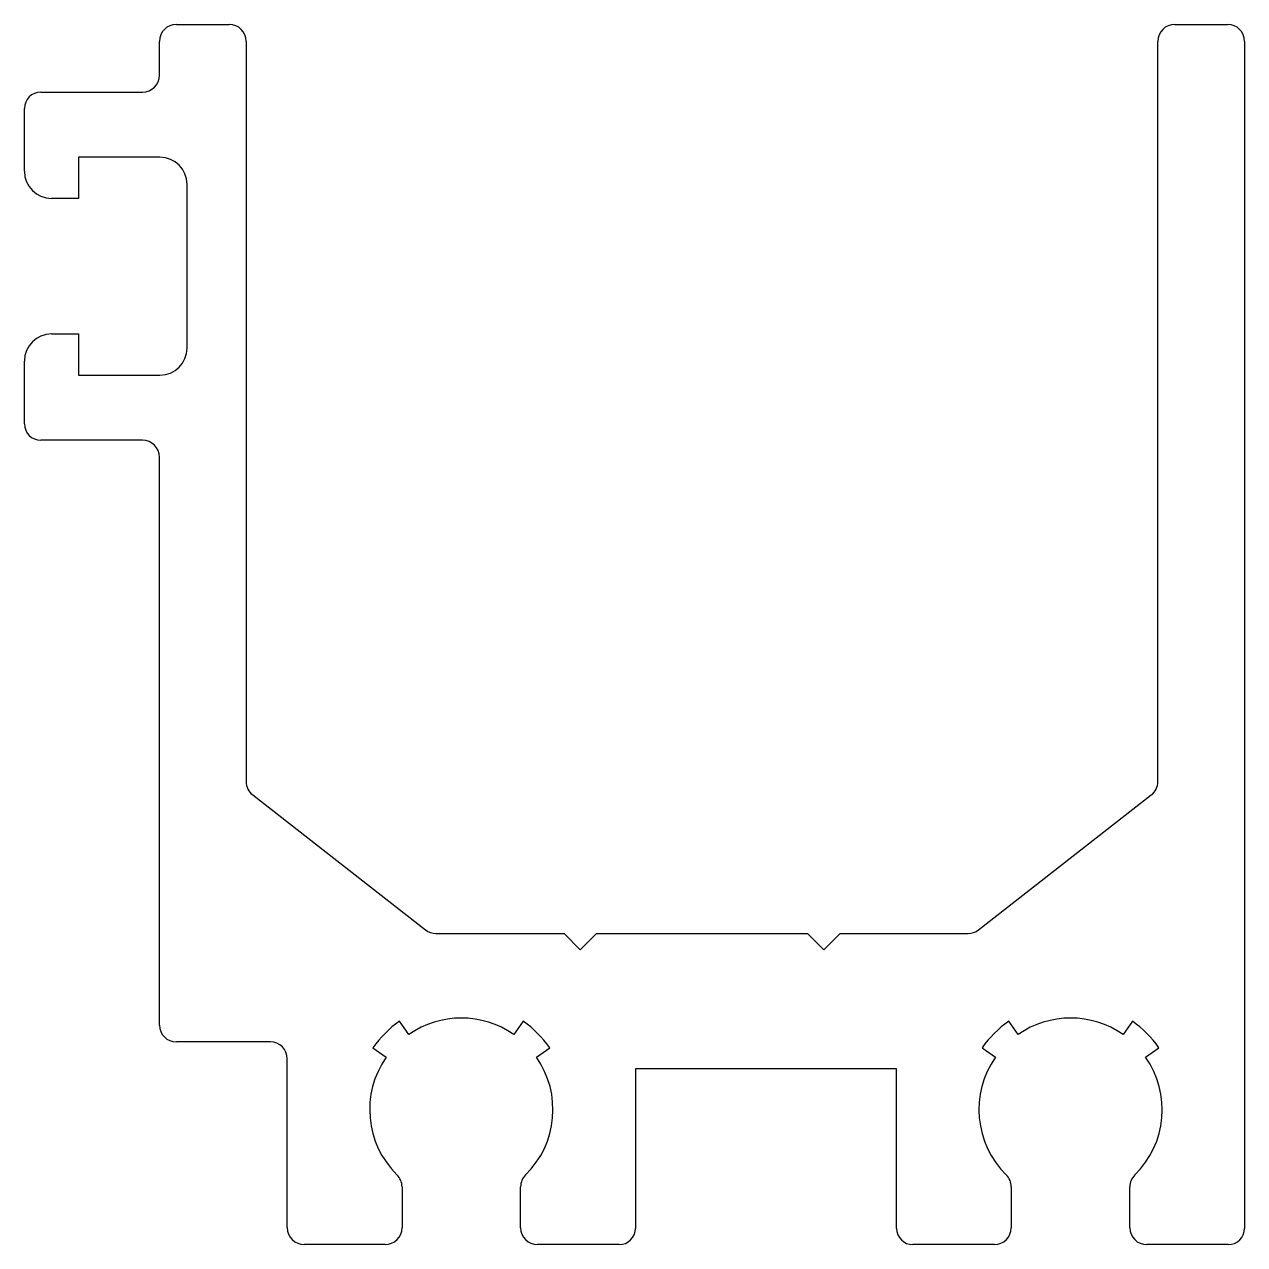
# Model space of a CAD drawing. Header units: inches. Extents: x -15 to 13.6, y 1.1 to 29.7.
import ezdxf

# ---------------------------------------------------------------- set-up
doc = ezdxf.new("R2010")
doc.units = ezdxf.units.IN
doc.header["$MEASUREMENT"] = 0
doc.layers.add('R-SWTS-DET1', color=1, linetype='Continuous')

msp = doc.modelspace()

# ---------------------------------------------------------------- linework, layer by layer
at = {"layer": 'R-SWTS-DET1'}
for p, q in [((-11.457, 29.718), (-10.219, 29.718)), ((11.924, 29.718), (13.162, 29.718)), ((-11.854, 28.527), (-11.854, 29.321)), ((-9.822, 29.321), (-9.822, 11.985)), ((11.527, 11.985), (11.527, 29.321)), ((13.559, 29.321), (13.559, 1.523)), ((-14.635, 28.13), (-12.251, 28.13)), ((-15.016, 26.277), (-15.016, 27.749)), ((-11.842, 26.607), (-13.747, 26.607)), ((-13.747, 26.607), (-13.747, 25.642)), ((-11.208, 22.138), (-11.208, 25.972)), ((-13.747, 25.642), (-14.381, 25.642)), ((-14.381, 22.468), (-13.747, 22.468)), ((-13.747, 22.468), (-13.747, 21.504)), ((-15.016, 20.361), (-15.016, 21.834)), ((-13.747, 21.504), (-11.842, 21.504)), ((-12.251, 19.98), (-14.635, 19.98)), ((-11.854, 6.285), (-11.854, 19.583)), ((-9.669, 11.673), (-5.623, 8.513)), ((7.328, 8.513), (11.374, 11.673)), ((-5.379, 8.429), (-2.379, 8.429)), ((-2.379, 8.429), (-1.999, 8.048)), ((-1.999, 8.048), (-1.618, 8.429)), ((-1.618, 8.429), (3.323, 8.429)), ((3.323, 8.429), (3.704, 8.048)), ((3.704, 8.048), (4.085, 8.429)), ((4.085, 8.429), (7.084, 8.429)), ((-6.015, 6.062), (-6.234, 6.374)), ((-3.335, 6.374), (-3.553, 6.062)), ((8.253, 6.062), (8.034, 6.374)), ((10.934, 6.374), (10.715, 6.062)), ((-9.256, 5.888), (-11.457, 5.888)), ((-6.855, 5.753), (-6.543, 5.535)), ((-3.026, 5.535), (-2.714, 5.753)), ((7.414, 5.753), (7.726, 5.535)), ((11.242, 5.535), (11.554, 5.753)), ((-8.859, 1.54), (-8.859, 5.491)), ((5.409, 5.256), (-0.709, 5.256)), ((-0.709, 5.256), (-0.709, 1.523)), ((5.409, 1.523), (5.409, 5.256)), ((-6.173, 2.492), (-6.173, 1.539)), ((-3.396, 1.539), (-3.396, 2.492)), ((8.096, 2.492), (8.096, 1.539)), ((10.872, 1.539), (10.872, 2.492)), ((-6.57, 1.143), (-8.462, 1.143)), ((-1.09, 1.143), (-2.999, 1.143)), ((7.699, 1.143), (5.79, 1.143)), ((13.178, 1.143), (11.269, 1.143))]:
    msp.add_line(p, q, dxfattribs=at)
for centre, radius, start, end in [((-11.457, 29.321), 0.397, 90, 180), ((-10.219, 29.321), 0.397, 360, 90), ((11.924, 29.321), 0.397, 90, 180), ((13.162, 29.321), 0.397, 0, 90), ((-12.251, 28.527), 0.397, 270, 360), ((-14.635, 27.749), 0.381, 90, 180), ((-11.842, 25.972), 0.635, 360, 90), ((-14.381, 26.277), 0.635, 180, 270), ((-14.381, 21.834), 0.635, 90, 180), ((-11.842, 22.138), 0.635, 270, 0), ((-14.635, 20.361), 0.381, 180, 270), ((-12.251, 19.583), 0.397, 0, 90), ((-9.425, 11.985), 0.397, 180, 232.0151), ((11.13, 11.985), 0.397, 307.9849, 360), ((-5.379, 8.826), 0.397, 232.0151, 270), ((7.084, 8.826), 0.397, 270, 307.9849), ((-4.784, 4.303), 2.527, 125, 145), ((-4.784, 4.303), 2.146, 55, 125), ((-4.784, 4.303), 2.527, 35, 55), ((9.484, 4.303), 2.527, 125, 145), ((9.484, 4.303), 2.146, 55, 125), ((9.484, 4.303), 2.527, 35, 55), ((-11.457, 6.285), 0.397, 180, 270), ((-9.256, 5.491), 0.397, 0, 90), ((-4.784, 4.303), 2.146, 145, 225.4147), ((-4.784, 4.303), 2.146, 314.5853, 35), ((9.484, 4.303), 2.146, 145, 225.4147), ((9.484, 4.303), 2.146, 314.5853, 35), ((-6.57, 2.492), 0.397, 360, 45.4147), ((-2.999, 2.492), 0.397, 134.5853, 180), ((7.699, 2.492), 0.397, 0, 45.4147), ((11.269, 2.492), 0.397, 134.5853, 180), ((-8.462, 1.54), 0.397, 180, 269.9968), ((-6.57, 1.539), 0.397, 270, 360), ((-2.999, 1.539), 0.397, 180, 270), ((-1.09, 1.523), 0.381, 270, 360), ((5.79, 1.523), 0.381, 180, 270), ((7.699, 1.539), 0.397, 270, 0), ((11.269, 1.539), 0.397, 180, 270), ((13.178, 1.523), 0.381, 270, 0)]:
    msp.add_arc(centre, radius, start, end, dxfattribs=at)

doc.saveas('drawing.dxf')
